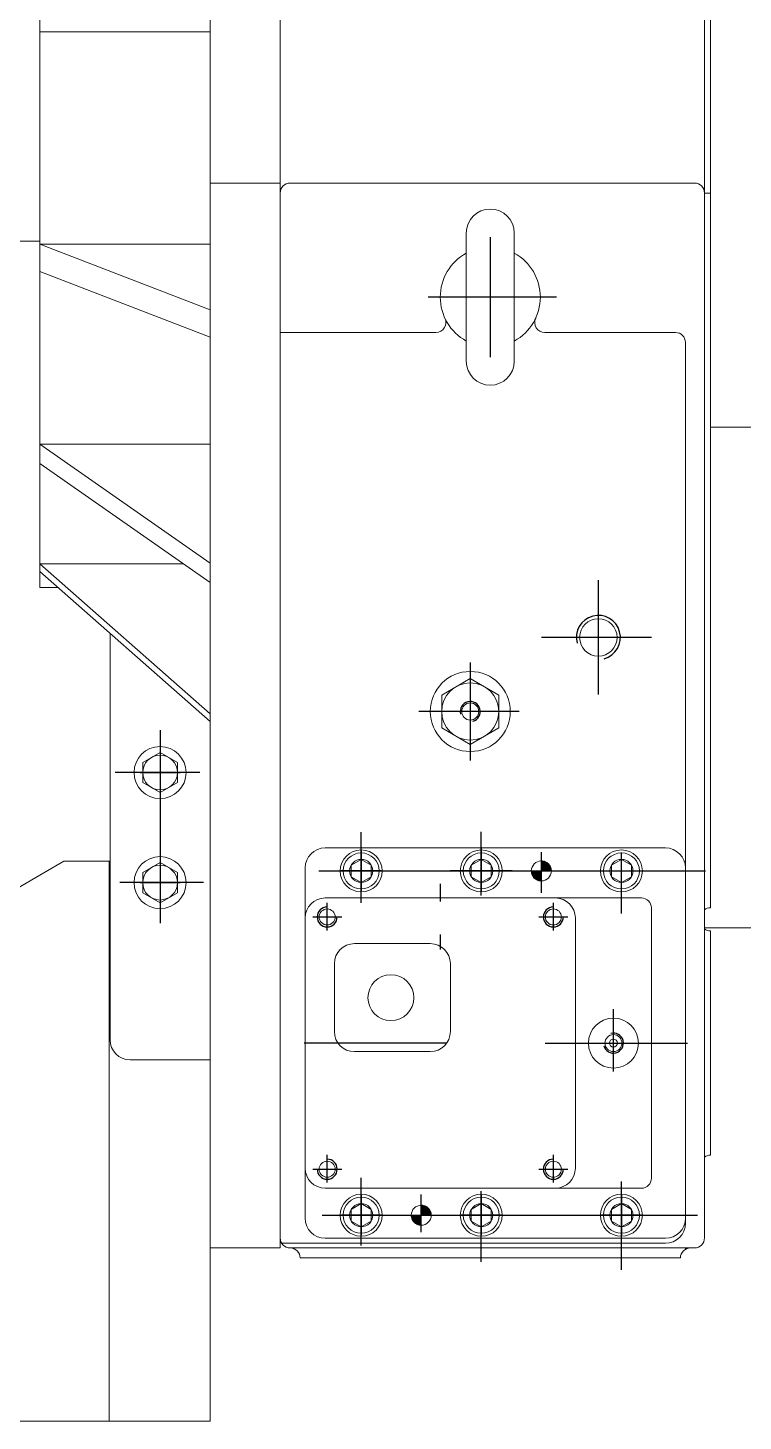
# Model space of a CAD drawing. Extents: x -550205 to -490805, y -239464 to -155364.
# Drawn here: x -527108 to -526750, y -214866 to -214170 of the extents above; entities that cross this region are included whole.
import ezdxf

# ---------------------------------------------------------------- set-up
doc = ezdxf.new("R2010")
doc.units = 0
doc.header["$LTSCALE"] = 500
doc.header["$MEASUREMENT"] = 0
doc.linetypes.add('CENTER', pattern=[2, 1.25, -0.25, 0.25, -0.25])
doc.layers.get('0').update_dxf_attribs({"linetype": 'CONTINUOUS', "lineweight": 20})
doc.layers.add('01', color=7, linetype='CONTINUOUS', lineweight=20)
for name, color, linetype in [('02', 1, 'CONTINUOUS'), ('05', 4, 'CENTER'), ('08', 1, 'CONTINUOUS')]:
    doc.layers.add(name, color=color, linetype=linetype)

# ---------------------------------------------------------------- blocks, each defined once
blk = doc.blocks.new('*X138')
at = {"color": 0}
for p, q in [((172.32, 243.38), (177.29, 248.35)), ((172.32, 243.57), (177.11, 248.35)), ((172.34, 243.75), (176.92, 248.34)), ((172.36, 243.95), (176.72, 248.32)), ((172.38, 244.16), (176.52, 248.29)), ((172.42, 244.37), (176.3, 248.25)), ((172.47, 243.35), (177.32, 248.21)), ((172.48, 244.6), (176.07, 248.2)), ((172.55, 244.85), (175.82, 248.13)), ((172.64, 243.35), (177.32, 248.03)), ((172.64, 245.12), (175.55, 248.03)), ((172.77, 245.42), (175.25, 247.91)), ((172.82, 243.35), (177.32, 247.85)), ((172.95, 245.78), (174.9, 247.73)), ((173, 243.35), (177.32, 247.68)), ((173.17, 243.35), (177.32, 247.5)), ((173.25, 246.26), (174.42, 247.42)), ((173.35, 243.35), (177.32, 247.32)), ((173.53, 243.35), (177.32, 247.15)), ((173.7, 243.35), (177.32, 246.97)), ((173.88, 243.35), (177.32, 246.79)), ((174.06, 243.35), (177.32, 246.62)), ((174.23, 243.35), (177.32, 246.44)), ((174.41, 243.35), (177.32, 246.26)), ((174.59, 243.35), (177.32, 246.09)), ((174.76, 243.35), (177.32, 245.91)), ((174.94, 243.35), (177.32, 245.73)), ((175.12, 243.35), (177.32, 245.56)), ((175.3, 243.35), (177.32, 245.38)), ((175.47, 243.35), (177.32, 245.2)), ((175.65, 243.35), (177.32, 245.03)), ((175.83, 243.35), (177.32, 244.85)), ((176, 243.35), (177.32, 244.67)), ((176.18, 243.35), (177.32, 244.49)), ((176.36, 243.35), (177.32, 244.32)), ((176.53, 243.35), (177.32, 244.14)), ((176.71, 243.35), (177.32, 243.96)), ((176.89, 243.35), (177.32, 243.79)), ((177.06, 243.35), (177.32, 243.61)), ((177.24, 243.35), (177.32, 243.43)), ((177.32, 243.26), (177.42, 243.35)), ((177.32, 243.08), (177.59, 243.35)), ((177.32, 242.9), (177.77, 243.35)), ((177.32, 242.73), (177.95, 243.35)), ((177.32, 242.55), (178.12, 243.35)), ((177.32, 242.37), (178.3, 243.35)), ((177.32, 242.2), (178.48, 243.35)), ((177.32, 242.02), (178.65, 243.35)), ((177.32, 241.84), (178.83, 243.35)), ((177.32, 241.67), (179.01, 243.35)), ((177.32, 241.49), (179.18, 243.35)), ((177.32, 241.31), (179.36, 243.35)), ((177.32, 241.14), (179.54, 243.35)), ((177.32, 240.96), (179.71, 243.35)), ((177.32, 240.78), (179.89, 243.35)), ((177.32, 240.61), (180.07, 243.35)), ((177.32, 240.43), (180.25, 243.35)), ((177.32, 240.25), (180.42, 243.35)), ((177.32, 240.08), (180.6, 243.35)), ((177.32, 239.9), (180.78, 243.35)), ((177.32, 239.72), (180.95, 243.35)), ((177.32, 239.55), (181.13, 243.35)), ((177.32, 239.37), (181.31, 243.35)), ((177.32, 239.19), (181.48, 243.35)), ((177.32, 239.01), (181.66, 243.35)), ((177.32, 238.84), (181.84, 243.35)), ((177.32, 238.66), (182.01, 243.35)), ((177.32, 238.48), (182.19, 243.35)), ((177.37, 238.35), (182.32, 243.31)), ((177.55, 238.36), (182.31, 243.13)), ((177.74, 238.37), (182.3, 242.94)), ((177.93, 238.39), (182.28, 242.74)), ((178.14, 238.42), (182.25, 242.53)), ((178.36, 238.46), (182.21, 242.31)), ((178.59, 238.52), (182.16, 242.08)), ((178.84, 238.59), (182.08, 241.83)), ((179.11, 238.69), (181.99, 241.56)), ((179.42, 238.82), (181.86, 241.25)), ((179.78, 239), (181.67, 240.89)), ((180.29, 239.33), (181.35, 240.39))]:
    blk.add_line(p, q, dxfattribs=at)
blk = doc.blocks.new('*X136')
at = {"color": 0}
for p, q in [((172.32, 243.38), (177.29, 248.35)), ((172.32, 243.57), (177.11, 248.35)), ((172.34, 243.75), (176.92, 248.34)), ((172.36, 243.95), (176.72, 248.32)), ((172.38, 244.16), (176.52, 248.29)), ((172.42, 244.37), (176.3, 248.25)), ((172.47, 243.35), (177.32, 248.21)), ((172.48, 244.6), (176.07, 248.2)), ((172.55, 244.85), (175.82, 248.13)), ((172.64, 243.35), (177.32, 248.03)), ((172.64, 245.12), (175.55, 248.03)), ((172.77, 245.42), (175.25, 247.91)), ((172.82, 243.35), (177.32, 247.85)), ((172.95, 245.78), (174.9, 247.73)), ((173, 243.35), (177.32, 247.68)), ((173.17, 243.35), (177.32, 247.5)), ((173.25, 246.26), (174.42, 247.42)), ((173.35, 243.35), (177.32, 247.32)), ((173.53, 243.35), (177.32, 247.15)), ((173.7, 243.35), (177.32, 246.97)), ((173.88, 243.35), (177.32, 246.79)), ((174.06, 243.35), (177.32, 246.62)), ((174.23, 243.35), (177.32, 246.44)), ((174.41, 243.35), (177.32, 246.26)), ((174.59, 243.35), (177.32, 246.09)), ((174.76, 243.35), (177.32, 245.91)), ((174.94, 243.35), (177.32, 245.73)), ((175.12, 243.35), (177.32, 245.56)), ((175.3, 243.35), (177.32, 245.38)), ((175.47, 243.35), (177.32, 245.2)), ((175.65, 243.35), (177.32, 245.03)), ((175.83, 243.35), (177.32, 244.85)), ((176, 243.35), (177.32, 244.67)), ((176.18, 243.35), (177.32, 244.49)), ((176.36, 243.35), (177.32, 244.32)), ((176.53, 243.35), (177.32, 244.14)), ((176.71, 243.35), (177.32, 243.96)), ((176.89, 243.35), (177.32, 243.79)), ((177.06, 243.35), (177.32, 243.61)), ((177.24, 243.35), (177.32, 243.43)), ((177.32, 243.26), (177.42, 243.35)), ((177.32, 243.08), (177.59, 243.35)), ((177.32, 242.9), (177.77, 243.35)), ((177.32, 242.73), (177.95, 243.35)), ((177.32, 242.55), (178.12, 243.35)), ((177.32, 242.37), (178.3, 243.35)), ((177.32, 242.2), (178.48, 243.35)), ((177.32, 242.02), (178.65, 243.35)), ((177.32, 241.84), (178.83, 243.35)), ((177.32, 241.67), (179.01, 243.35)), ((177.32, 241.49), (179.18, 243.35)), ((177.32, 241.31), (179.36, 243.35)), ((177.32, 241.14), (179.54, 243.35)), ((177.32, 240.96), (179.71, 243.35)), ((177.32, 240.78), (179.89, 243.35)), ((177.32, 240.61), (180.07, 243.35)), ((177.32, 240.43), (180.25, 243.35)), ((177.32, 240.25), (180.42, 243.35)), ((177.32, 240.08), (180.6, 243.35)), ((177.32, 239.9), (180.78, 243.35)), ((177.32, 239.72), (180.95, 243.35)), ((177.32, 239.55), (181.13, 243.35)), ((177.32, 239.37), (181.31, 243.35)), ((177.32, 239.19), (181.48, 243.35)), ((177.32, 239.01), (181.66, 243.35)), ((177.32, 238.84), (181.84, 243.35)), ((177.32, 238.66), (182.01, 243.35)), ((177.32, 238.48), (182.19, 243.35)), ((177.37, 238.35), (182.32, 243.31)), ((177.55, 238.36), (182.31, 243.13)), ((177.74, 238.37), (182.3, 242.94)), ((177.93, 238.39), (182.28, 242.74)), ((178.14, 238.42), (182.25, 242.53)), ((178.36, 238.46), (182.21, 242.31)), ((178.59, 238.52), (182.16, 242.08)), ((178.84, 238.59), (182.08, 241.83)), ((179.11, 238.69), (181.99, 241.56)), ((179.42, 238.82), (181.86, 241.25)), ((179.78, 239), (181.67, 240.89)), ((180.29, 239.33), (181.35, 240.39))]:
    blk.add_line(p, q, dxfattribs=at)
blk = doc.blocks.new('*X139')
at = {"color": 0}
for p, q in [((232.32, 71.45), (237.22, 76.35)), ((232.33, 71.64), (237.04, 76.35)), ((232.34, 71.83), (236.84, 76.33)), ((232.37, 72.03), (236.65, 76.31)), ((232.4, 71.35), (237.32, 76.28)), ((232.4, 72.24), (236.44, 76.28)), ((232.44, 72.46), (236.21, 76.23)), ((232.5, 72.7), (235.98, 76.17)), ((232.57, 71.35), (237.32, 76.1)), ((232.58, 72.95), (235.72, 76.09)), ((232.69, 73.23), (235.44, 75.99)), ((232.75, 71.35), (237.32, 75.92)), ((232.83, 73.55), (235.12, 75.84)), ((232.93, 71.35), (237.32, 75.75)), ((233.04, 73.94), (234.73, 75.63)), ((233.11, 71.35), (237.32, 75.57)), ((233.28, 71.35), (237.32, 75.39)), ((233.46, 71.35), (237.32, 75.22)), ((233.48, 74.56), (234.11, 75.19)), ((233.64, 71.35), (237.32, 75.04)), ((233.81, 71.35), (237.32, 74.86)), ((233.99, 71.35), (237.32, 74.69)), ((234.17, 71.35), (237.32, 74.51)), ((234.34, 71.35), (237.32, 74.33)), ((234.52, 71.35), (237.32, 74.15)), ((234.7, 71.35), (237.32, 73.98)), ((234.87, 71.35), (237.32, 73.8)), ((235.05, 71.35), (237.32, 73.62)), ((235.23, 71.35), (237.32, 73.45)), ((235.4, 71.35), (237.32, 73.27)), ((235.58, 71.35), (237.32, 73.09)), ((235.76, 71.35), (237.32, 72.92)), ((235.93, 71.35), (237.32, 72.74)), ((236.11, 71.35), (237.32, 72.56)), ((236.29, 71.35), (237.32, 72.39)), ((236.46, 71.35), (237.32, 72.21)), ((236.64, 71.35), (237.32, 72.03)), ((236.82, 71.35), (237.32, 71.86)), ((236.99, 71.35), (237.32, 71.68)), ((237.17, 71.35), (237.32, 71.5)), ((237.32, 71.33), (237.35, 71.35)), ((237.32, 71.15), (237.52, 71.35)), ((237.32, 70.97), (237.7, 71.35)), ((237.32, 70.8), (237.88, 71.35)), ((237.32, 70.62), (238.05, 71.35)), ((237.32, 70.44), (238.23, 71.35)), ((237.32, 70.27), (238.41, 71.35)), ((237.32, 70.09), (238.59, 71.35)), ((237.32, 69.91), (238.76, 71.35)), ((237.32, 69.74), (238.94, 71.35)), ((237.32, 69.56), (239.12, 71.35)), ((237.32, 69.38), (239.29, 71.35)), ((237.32, 69.21), (239.47, 71.35)), ((237.32, 69.03), (239.65, 71.35)), ((237.32, 68.85), (239.82, 71.35)), ((237.32, 68.67), (240, 71.35)), ((237.32, 68.5), (240.18, 71.35)), ((237.32, 68.32), (240.35, 71.35)), ((237.32, 68.14), (240.53, 71.35)), ((237.32, 67.97), (240.71, 71.35)), ((237.32, 67.79), (240.88, 71.35)), ((237.32, 67.61), (241.06, 71.35)), ((237.32, 67.44), (241.24, 71.35)), ((237.32, 67.26), (241.41, 71.35)), ((237.32, 67.08), (241.59, 71.35)), ((237.32, 66.91), (241.77, 71.35)), ((237.32, 66.73), (241.94, 71.35)), ((237.32, 66.55), (242.12, 71.35)), ((237.32, 66.38), (242.3, 71.35)), ((237.48, 66.36), (242.32, 71.2)), ((237.66, 66.37), (242.31, 71.01)), ((237.86, 66.38), (242.29, 70.82)), ((238.06, 66.41), (242.26, 70.61)), ((238.27, 66.45), (242.23, 70.4)), ((238.5, 66.5), (242.18, 70.18)), ((238.74, 66.56), (242.11, 69.93)), ((239, 66.65), (242.03, 69.67)), ((239.3, 66.76), (241.91, 69.38)), ((239.63, 66.92), (241.75, 69.04)), ((240.06, 67.17), (241.5, 68.62))]:
    blk.add_line(p, q, dxfattribs=at)
blk = doc.blocks.new('*X137')
at = {"color": 0}
for p, q in [((232.32, 71.45), (237.22, 76.35)), ((232.33, 71.64), (237.04, 76.35)), ((232.34, 71.83), (236.84, 76.33)), ((232.37, 72.03), (236.65, 76.31)), ((232.4, 71.35), (237.32, 76.28)), ((232.4, 72.24), (236.44, 76.28)), ((232.44, 72.46), (236.21, 76.23)), ((232.5, 72.7), (235.98, 76.17)), ((232.57, 71.35), (237.32, 76.1)), ((232.58, 72.95), (235.72, 76.09)), ((232.69, 73.23), (235.44, 75.99)), ((232.75, 71.35), (237.32, 75.92)), ((232.83, 73.55), (235.12, 75.84)), ((232.93, 71.35), (237.32, 75.75)), ((233.04, 73.94), (234.73, 75.63)), ((233.11, 71.35), (237.32, 75.57)), ((233.28, 71.35), (237.32, 75.39)), ((233.46, 71.35), (237.32, 75.22)), ((233.48, 74.56), (234.11, 75.19)), ((233.64, 71.35), (237.32, 75.04)), ((233.81, 71.35), (237.32, 74.86)), ((233.99, 71.35), (237.32, 74.69)), ((234.17, 71.35), (237.32, 74.51)), ((234.34, 71.35), (237.32, 74.33)), ((234.52, 71.35), (237.32, 74.15)), ((234.7, 71.35), (237.32, 73.98)), ((234.87, 71.35), (237.32, 73.8)), ((235.05, 71.35), (237.32, 73.62)), ((235.23, 71.35), (237.32, 73.45)), ((235.4, 71.35), (237.32, 73.27)), ((235.58, 71.35), (237.32, 73.09)), ((235.76, 71.35), (237.32, 72.92)), ((235.93, 71.35), (237.32, 72.74)), ((236.11, 71.35), (237.32, 72.56)), ((236.29, 71.35), (237.32, 72.39)), ((236.46, 71.35), (237.32, 72.21)), ((236.64, 71.35), (237.32, 72.03)), ((236.82, 71.35), (237.32, 71.86)), ((236.99, 71.35), (237.32, 71.68)), ((237.17, 71.35), (237.32, 71.5)), ((237.32, 71.33), (237.35, 71.35)), ((237.32, 71.15), (237.52, 71.35)), ((237.32, 70.97), (237.7, 71.35)), ((237.32, 70.8), (237.88, 71.35)), ((237.32, 70.62), (238.05, 71.35)), ((237.32, 70.44), (238.23, 71.35)), ((237.32, 70.27), (238.41, 71.35)), ((237.32, 70.09), (238.59, 71.35)), ((237.32, 69.91), (238.76, 71.35)), ((237.32, 69.74), (238.94, 71.35)), ((237.32, 69.56), (239.12, 71.35)), ((237.32, 69.38), (239.29, 71.35)), ((237.32, 69.21), (239.47, 71.35)), ((237.32, 69.03), (239.65, 71.35)), ((237.32, 68.85), (239.82, 71.35)), ((237.32, 68.67), (240, 71.35)), ((237.32, 68.5), (240.18, 71.35)), ((237.32, 68.32), (240.35, 71.35)), ((237.32, 68.14), (240.53, 71.35)), ((237.32, 67.97), (240.71, 71.35)), ((237.32, 67.79), (240.88, 71.35)), ((237.32, 67.61), (241.06, 71.35)), ((237.32, 67.44), (241.24, 71.35)), ((237.32, 67.26), (241.41, 71.35)), ((237.32, 67.08), (241.59, 71.35)), ((237.32, 66.91), (241.77, 71.35)), ((237.32, 66.73), (241.94, 71.35)), ((237.32, 66.55), (242.12, 71.35)), ((237.32, 66.38), (242.3, 71.35)), ((237.48, 66.36), (242.32, 71.2)), ((237.66, 66.37), (242.31, 71.01)), ((237.86, 66.38), (242.29, 70.82)), ((238.06, 66.41), (242.26, 70.61)), ((238.27, 66.45), (242.23, 70.4)), ((238.5, 66.5), (242.18, 70.18)), ((238.74, 66.56), (242.11, 69.93)), ((239, 66.65), (242.03, 69.67)), ((239.3, 66.76), (241.91, 69.38)), ((239.63, 66.92), (241.75, 69.04)), ((240.06, 67.17), (241.5, 68.62))]:
    blk.add_line(p, q, dxfattribs=at)
blk = doc.blocks.new('ererterte')
at = {"layer": '01'}
for p, q in [((30123.83, -137731.58), (30123.83, -136666.58)), ((30123.83, -137726.58), (30123.83, -136671.58)), ((30088.83, -137818.09), (30088.83, -136761.61)), ((30003.83, -137401.58), (30003.83, -136831.58)), ((30338.83, -137561.58), (30338.83, -136833.58)), ((30335.83, -137726.58), (30335.83, -137075.27)), ((30088.83, -137124.08), (30003.83, -137124.08)), ((30123.83, -137199.58), (30088.83, -137199.58)), ((30330.83, -137199.58), (30128.83, -137199.58)), ((30335.83, -137204.58), (30338.83, -137204.58)), ((30216.83, -137288.58), (30216.83, -137224.58)), ((30240.83, -137288.58), (30240.83, -137224.58)), ((30003.83, -137228.58), (29991.33, -137228.58)), ((30088.83, -137262.97), (30003.83, -137230.19)), ((30003.83, -137230.19), (30088.83, -137230.19)), ((30088.83, -137276.57), (30003.83, -137243.78)), ((30201.63, -137274.23), (30123.83, -137274.23)), ((30321.33, -137274.23), (30256.04, -137274.23)), ((30326.33, -137719.23), (30326.33, -137279.23)), ((30338.83, -137321.58), (30399.12, -137321.58)), ((30003.83, -137330), (30088.83, -137330)), ((30088.83, -137389.44), (30003.83, -137330)), ((30088.83, -137399.08), (30003.83, -137339.65)), ((30088.83, -137464.77), (30003.83, -137389.83)), ((30003.83, -137389.83), (30075.61, -137389.83)), ((30088.83, -137468.65), (30003.83, -137393.71)), ((30012.75, -137401.58), (30003.83, -137401.58)), ((30038.83, -137627.58), (30038.83, -137424.57)), ((30204.57, -137455.34), (30218.83, -137447.1)), ((30218.83, -137447.1), (30233.1, -137455.34)), ((30204.57, -137471.82), (30204.57, -137455.34)), ((30233.1, -137455.34), (30233.1, -137471.82)), ((30218.83, -137480.05), (30204.57, -137471.82)), ((30233.1, -137471.82), (30218.83, -137480.05)), ((30055.16, -137489.07), (30063.83, -137484.06)), ((30063.83, -137484.06), (30072.51, -137489.07)), ((30055.16, -137499.09), (30055.16, -137489.07)), ((30072.51, -137489.07), (30072.51, -137499.09)), ((30063.83, -137504.09), (30055.16, -137499.09)), ((30072.51, -137499.09), (30063.83, -137504.09)), ((30146.33, -137531.73), (30316.33, -137531.73)), ((30015.83, -137538.32), (29919.83, -137594.06)), ((30038.83, -137538.32), (30015.83, -137538.32)), ((30038.49, -137818.09), (30038.49, -137538.32)), ((30055.16, -137544.07), (30063.83, -137539.06)), ((30063.83, -137539.06), (30072.51, -137544.07)), ((30164.33, -137537.44), (30159.32, -137540.34)), ((30159.32, -137540.34), (30159.32, -137546.12)), ((30169.34, -137540.34), (30164.33, -137537.44)), ((30169.34, -137546.12), (30169.34, -137540.34)), ((30224.33, -137537.44), (30219.32, -137540.34)), ((30219.32, -137540.34), (30219.32, -137546.12)), ((30229.34, -137540.34), (30224.33, -137537.44)), ((30229.34, -137546.12), (30229.34, -137540.34)), ((30294.33, -137537.44), (30289.32, -137540.34)), ((30289.32, -137540.34), (30289.32, -137546.12)), ((30299.34, -137540.34), (30294.33, -137537.44)), ((30299.34, -137546.12), (30299.34, -137540.34)), ((30055.16, -137554.09), (30055.16, -137544.07)), ((30072.51, -137544.07), (30072.51, -137554.09)), ((30136.33, -137716.73), (30136.33, -137541.73)), ((30164.33, -137549.01), (30159.32, -137546.12)), ((30164.33, -137549.01), (30169.34, -137546.12)), ((30224.33, -137549.01), (30219.32, -137546.12)), ((30224.33, -137549.01), (30229.34, -137546.12)), ((30294.33, -137549.01), (30289.32, -137546.12)), ((30294.33, -137549.01), (30299.34, -137546.12)), ((30326.33, -137716.73), (30326.33, -137541.73)), ((30063.83, -137559.09), (30055.16, -137554.09)), ((30072.51, -137554.09), (30063.83, -137559.09)), ((30146.33, -137556.73), (30261.33, -137556.73)), ((30304.33, -137556.73), (30159.33, -137556.73)), ((30309.33, -137696.73), (30309.33, -137561.73)), ((30271.33, -137691.73), (30271.33, -137566.73)), ((30335.83, -137571.58), (33713.62, -137571.58)), ((30338.83, -137685.23), (30338.83, -137573.23)), ((30160.92, -137579.53), (30198.87, -137579.53)), ((30150.92, -137623.47), (30150.92, -137589.53)), ((30208.87, -137589.53), (30208.87, -137623.47)), ((30088.83, -137637.58), (30048.83, -137637.58)), ((30198.87, -137633.47), (30160.92, -137633.47)), ((30146.33, -137701.73), (30261.33, -137701.73)), ((30304.33, -137701.73), (30159.33, -137701.73)), ((30164.33, -137709.44), (30159.32, -137712.34)), ((30159.32, -137712.34), (30159.32, -137718.12)), ((30169.34, -137712.34), (30164.33, -137709.44)), ((30169.34, -137718.12), (30169.34, -137712.34)), ((30224.33, -137709.44), (30219.32, -137712.34)), ((30219.32, -137712.34), (30219.32, -137718.12)), ((30229.34, -137712.34), (30224.33, -137709.44)), ((30229.34, -137718.12), (30229.34, -137712.34)), ((30294.33, -137709.44), (30289.32, -137712.34)), ((30289.32, -137712.34), (30289.32, -137718.12)), ((30299.34, -137712.34), (30294.33, -137709.44)), ((30299.34, -137718.12), (30299.34, -137712.34)), ((30164.33, -137721.01), (30159.32, -137718.12)), ((30164.33, -137721.01), (30169.34, -137718.12)), ((30224.33, -137721.01), (30219.32, -137718.12)), ((30224.33, -137721.01), (30229.34, -137718.12)), ((30294.33, -137721.01), (30289.32, -137718.12)), ((30294.33, -137721.01), (30299.34, -137718.12)), ((30146.33, -137726.73), (30316.33, -137726.73)), ((30123.83, -137731.58), (30088.83, -137731.58)), ((30316.33, -137729.23), (30124.59, -137729.23)), ((30330.83, -137731.58), (30128.83, -137731.58)), ((30326.33, -137732.25), (30326.33, -137731.58)), ((30323.83, -137736.58), (30133.83, -137736.58)), ((30088.83, -137818.09), (29732.83, -137818.09))]:
    blk.add_line(p, q, dxfattribs=at)
for centre, radius in [((30282.83, -137426.58), 9.35), ((30218.83, -137463.58), 20), ((30218.83, -137463.58), 14.27), ((30218.83, -137463.58), 4.25), ((30063.83, -137494.08), 13), ((30063.83, -137494.08), 8.67), ((30164.33, -137543.23), 10.5), ((30224.33, -137543.23), 10.5), ((30294.33, -137543.23), 10.5), ((30063.83, -137549.08), 13), ((30063.83, -137549.08), 8.67), ((30164.33, -137543.23), 9), ((30164.33, -137543.23), 5.79), ((30224.33, -137543.23), 9), ((30224.33, -137543.23), 5.79), ((30254.33, -137543.23), 5), ((30254.33, -137543.23), 5), ((30294.33, -137543.23), 9), ((30294.33, -137543.23), 5.79), ((30147.33, -137566.23), 4), ((30260.33, -137566.23), 4), ((30179.16, -137606.54), 11.47), ((30290.33, -137629.23), 12.5), ((30290.33, -137629.23), 4.25), ((30290.33, -137629.23), 2), ((30147.33, -137692.23), 4), ((30260.33, -137692.23), 4), ((30164.33, -137715.23), 10.5), ((30164.33, -137715.23), 9), ((30224.33, -137715.23), 10.5), ((30224.33, -137715.23), 9), ((30294.33, -137715.23), 10.5), ((30294.33, -137715.23), 9), ((30164.33, -137715.23), 5.79), ((30194.33, -137715.23), 5), ((30194.33, -137715.23), 5), ((30224.33, -137715.23), 5.79), ((30294.33, -137715.23), 5.79)]:
    blk.add_circle(centre, radius, dxfattribs=at)
for centre, radius, start, end in [((30128.83, -137204.58), 5, 90, 180), ((30330.83, -137204.58), 5, 0, 90), ((30228.83, -137224.58), 12, 0, 180), ((30228.83, -137256.58), 25, 118.6854, 241.3146), ((30228.83, -137256.58), 25, 298.6854, 61.3146), ((30201.63, -137269.23), 5, 270, 24.93986), ((30256.04, -137269.23), 5, 155.06014, 270), ((30321.33, -137279.23), 5, 0, 90), ((30228.83, -137288.58), 12, 180, 0), ((30146.33, -137541.73), 10, 90, 180), ((30316.33, -137541.73), 10, 0, 90), ((30146.33, -137566.73), 10, 90, 180), ((30261.33, -137566.73), 10, 0, 90), ((30304.33, -137561.73), 5, 0, 90), ((30338.83, -137566.58), 5, 90, 126.8699), ((30338.83, -137568.23), 5, 233.1301, 270), ((30160.92, -137589.53), 10, 90, 180), ((30198.87, -137589.53), 10, 0, 90), ((30160.92, -137623.47), 10, 180, 270), ((30198.87, -137623.47), 10, 270, 0), ((30048.83, -137627.58), 10, 180, 270), ((30338.83, -137690.23), 5, 90, 126.8699), ((30146.33, -137691.73), 10, 180, 270), ((30261.33, -137691.73), 10, 270, 0), ((30304.33, -137696.73), 5, 270, 0), ((30146.33, -137716.73), 10, 180, 270), ((30316.33, -137716.73), 10, 270, 0), ((30316.33, -137719.23), 10, 270, 0), ((30128.83, -137726.58), 5, 180, 270), ((30330.83, -137726.58), 5, 270, 0), ((30128.83, -137736.58), 5, 0, 90), ((30328.83, -137736.58), 5, 90, 180)]:
    blk.add_arc(centre, radius, start, end, dxfattribs=at)
at = {"layer": '02'}
for centre, radius, start, end in [((30282.83, -137426.58), 11, 285, 195), ((30218.83, -137463.58), 5, 285, 195), ((30290.33, -137629.23), 5, 195, 105)]:
    blk.add_arc(centre, radius, start, end, dxfattribs=at)
at = {"layer": '05'}
for p, q in [((30228.83, -137226.58), (30228.83, -137286.58)), ((30261.83, -137256.58), (30197.83, -137256.58)), ((30258.83, -137256.58), (30198.83, -137256.58)), ((30282.83, -137455.17), (30282.83, -137397.99)), ((30309.33, -137426.58), (30254.37, -137426.58)), ((30218.83, -137439.08), (30218.83, -137488.07)), ((30243.33, -137463.58), (30193.12, -137463.58)), ((30063.83, -137472.89), (30063.83, -137569.26)), ((30063.83, -137483.06), (30063.83, -137505.09)), ((30063.83, -137484.06), (30063.83, -137484.06)), ((30083.78, -137494.08), (30041.45, -137494.08)), ((30053.83, -137494.08), (30073.83, -137494.08)), ((30055.16, -137494.08), (30055.16, -137494.08)), ((30164.33, -137555.23), (30164.33, -137523.93)), ((30224.33, -137555.51), (30224.33, -137523.68)), ((30164.33, -137559.11), (30164.33, -137531.73)), ((30164.33, -137533.23), (30164.33, -137553.23)), ((30224.33, -137531.73), (30224.33, -137553.47)), ((30254.33, -137554.14), (30254.33, -137533.91)), ((30254.33, -137554.14), (30254.33, -137533.91)), ((30294.33, -137564.47), (30294.33, -137534.04)), ((30063.83, -137538.06), (30063.83, -137560.09)), ((30063.83, -137539.06), (30063.83, -137539.06)), ((30143.14, -137543.23), (30336.38, -137543.23)), ((30147.18, -137543.23), (30303.12, -137543.23)), ((30174.33, -137543.23), (30154.33, -137543.23)), ((30239.83, -137543.23), (30208.83, -137543.23)), ((30085.52, -137549.08), (30043.77, -137549.08)), ((30053.83, -137549.08), (30073.83, -137549.08)), ((30055.16, -137549.08), (30055.16, -137549.08)), ((30203.83, -137549.59), (30203.83, -137558.47)), ((30147.33, -137572.94), (30147.33, -137559.08)), ((30260.33, -137572.94), (30260.33, -137559.08)), ((30140.09, -137566.23), (30154.63, -137566.23)), ((30253.09, -137566.23), (30267.63, -137566.23)), ((30290.33, -137643.38), (30290.33, -137612.33)), ((30206.9, -137629.23), (30135.8, -137629.23)), ((30256.27, -137629.23), (30327.37, -137629.23)), ((30147.33, -137698.94), (30147.33, -137685.08)), ((30260.33, -137698.94), (30260.33, -137685.08)), ((30140.09, -137692.23), (30154.63, -137692.23)), ((30253.09, -137692.23), (30267.63, -137692.23)), ((30164.33, -137730.42), (30164.33, -137696.61)), ((30294.33, -137742.56), (30294.33, -137698.38)), ((30164.33, -137728.52), (30164.33, -137703.47)), ((30164.33, -137705.23), (30164.33, -137725.23)), ((30194.33, -137723.64), (30194.33, -137704.85)), ((30194.33, -137723.64), (30194.33, -137704.85)), ((30224.33, -137738.52), (30224.33, -137703.18)), ((30224.33, -137726.73), (30224.33, -137704.63)), ((30224.33, -137705.23), (30224.33, -137725.23)), ((30294.33, -137728.8), (30294.33, -137703.18)), ((30294.33, -137705.23), (30294.33, -137725.23)), ((30144.75, -137715.23), (30332.37, -137715.23)), ((30145.66, -137715.23), (30303.12, -137715.23)), ((30145.66, -137715.23), (30303.12, -137715.23)), ((30174.33, -137715.23), (30154.33, -137715.23)), ((30234.33, -137715.23), (30214.33, -137715.23)), ((30304.33, -137715.23), (30284.33, -137715.23))]:
    blk.add_line(p, q, dxfattribs=at)
at = {"layer": '08', "color": 7}
blk.add_line((30203.83, -137574.91), (30203.83, -137582.41), dxfattribs=at)
at = {"layer": '08'}
for centre, start, end in [((30147.33, -137566.23), 90, 0), ((30260.33, -137566.23), 90, 0), ((30147.33, -137692.23), 180, 90), ((30260.33, -137692.23), 90, 0)]:
    blk.add_arc(centre, 5, start, end, dxfattribs=at)
at = {"layer": '01', "xscale": -1, "rotation": 180}
for name in ['*X139', '*X137', '*X138', '*X136']:
    blk.add_blockref(name, (30017.01, -137471.87), dxfattribs=at)
blk = doc.blocks.new('A$C793471EF')
at = {"lineweight": 20}
blk.add_blockref('ererterte', (-37432.15, 139616.3), dxfattribs=at)

msp = doc.modelspace()

# ---------------------------------------------------------------- block references
at = {"lineweight": 20, "ltscale": 25}
msp.add_blockref('A$C793471EF', (-519673.14, -216663.85), dxfattribs=at)

doc.saveas('drawing.dxf')
